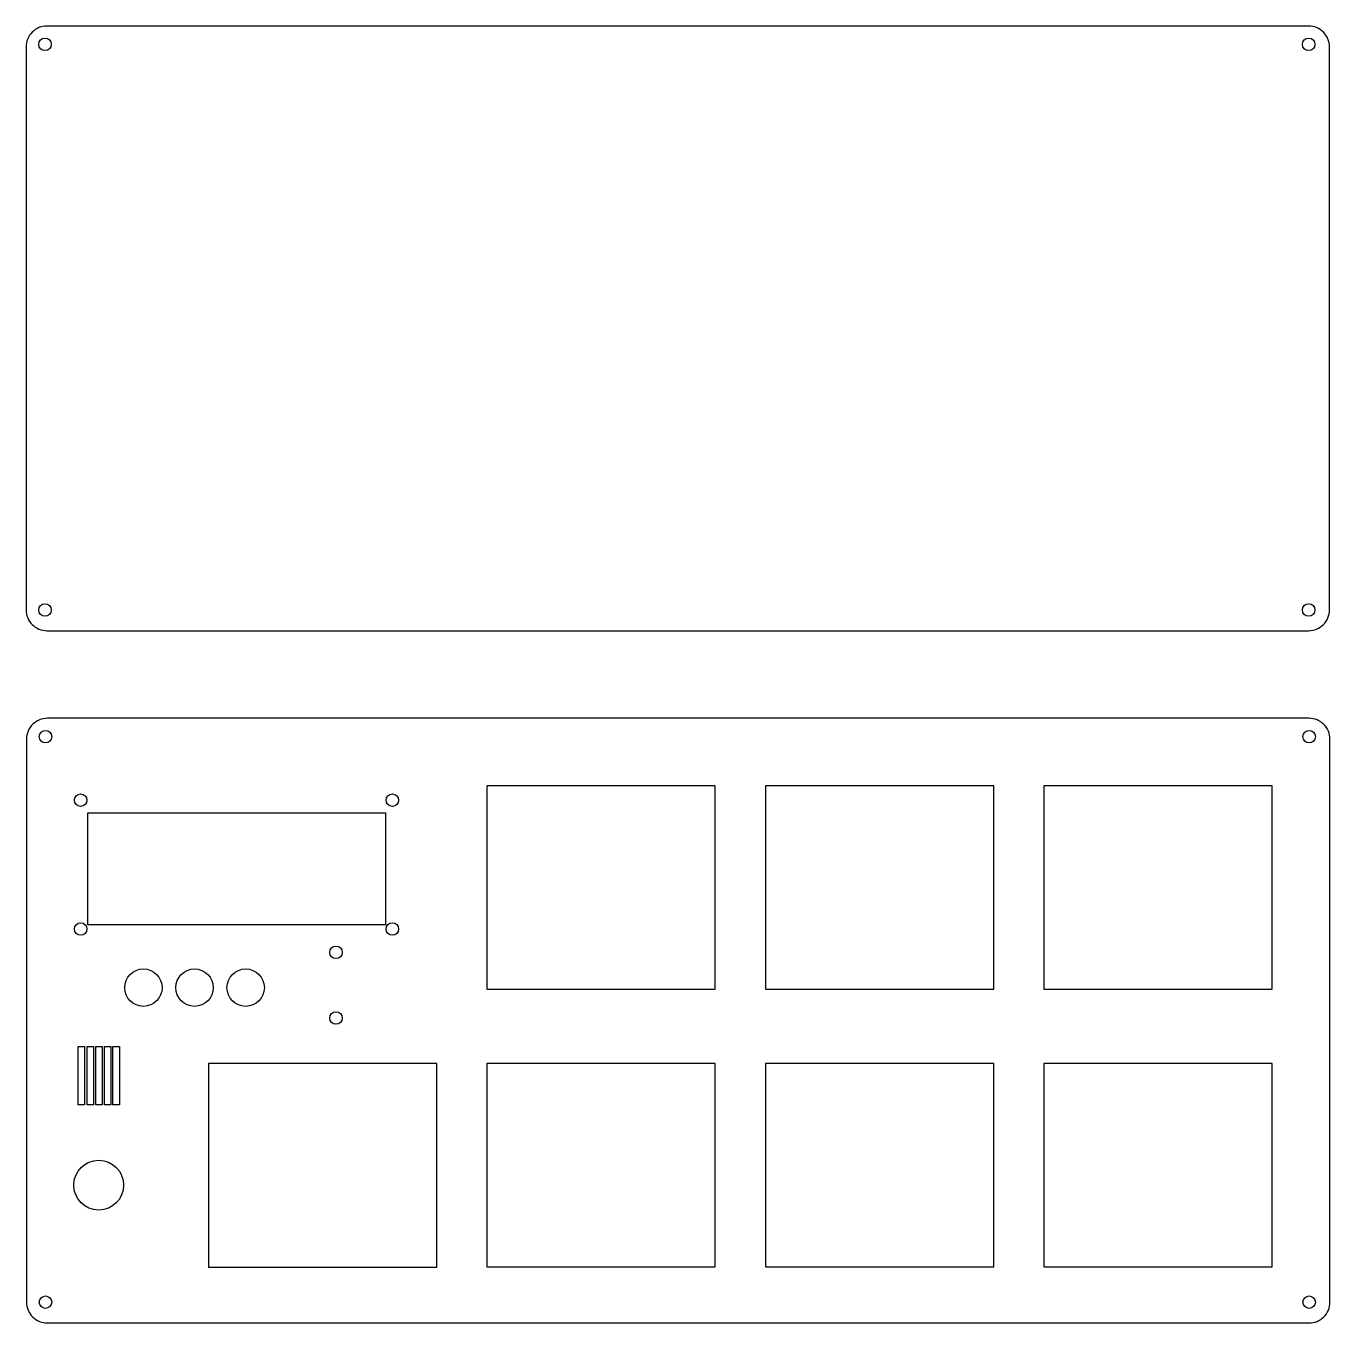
# Model space of a CAD drawing. Header units: millimetres. Extents: x 16 to 330, y 11 to 323.
import ezdxf

# ---------------------------------------------------------------- set-up
doc = ezdxf.new("R2010")
doc.units = ezdxf.units.MM

msp = doc.modelspace()

# ---------------------------------------------------------------- linework, layer by layer
for points in [[(21.41, 177.36), (325.19, 177.36, 0.414214), (330.19, 182.36), (330.19, 317.92, 0.414214), (325.19, 322.92), (21.41, 322.92, 0.414214), (16.41, 317.92), (16.41, 182.36, 0.414214)], [(21.52, 10.71), (325.3, 10.71, 0.414214), (330.3, 15.71), (330.3, 151.27, 0.414214), (325.3, 156.27), (21.52, 156.27, 0.414214), (16.52, 151.27), (16.52, 15.71, 0.414214)]]:
    msp.add_lwpolyline(points, format="xyb", close=True)
for points in [[(127.33, 91.05), (182.33, 91.05), (182.33, 140.05), (127.33, 140.05)], [(194.39, 91.04), (249.39, 91.04), (249.39, 140.04), (194.39, 140.04)], [(261.39, 91.04), (316.39, 91.04), (316.39, 140.04), (261.39, 140.04)], [(31.28, 133.49), (102.91, 133.49), (102.91, 106.56), (31.28, 106.56)], [(28.92, 77.25), (30.48, 77.25), (30.48, 63.19), (28.92, 63.19)], [(31.1, 77.25), (32.66, 77.25), (32.66, 63.19), (31.1, 63.19)], [(33.18, 77.25), (34.74, 77.25), (34.74, 63.19), (33.18, 63.19)], [(35.26, 77.25), (36.81, 77.25), (36.81, 63.19), (35.26, 63.19)], [(37.33, 77.25), (38.89, 77.25), (38.89, 63.19), (37.33, 63.19)], [(60.29, 24.17), (115.29, 24.17), (115.29, 73.17), (60.29, 73.17)], [(127.33, 24.2), (182.33, 24.2), (182.33, 73.2), (127.33, 73.2)], [(194.39, 24.2), (249.39, 24.2), (249.39, 73.2), (194.39, 73.2)], [(261.39, 24.2), (316.39, 24.2), (316.39, 73.2), (261.39, 73.2)]]:
    msp.add_lwpolyline(points, close=True)
for centre, radius in [((20.96, 318.51), 1.5), ((325.19, 318.51), 1.5), ((20.96, 182.36), 1.5), ((325.19, 182.36), 1.5), ((21.07, 151.86), 1.5), ((325.3, 151.86), 1.5), ((29.54, 136.55), 1.5), ((104.59, 136.55), 1.5), ((29.54, 105.53), 1.5), ((104.59, 105.54), 1.5), ((91.01, 99.92), 1.5), ((44.66, 91.43), 4.5), ((56.96, 91.43), 4.5), ((69.27, 91.43), 4.5), ((91.01, 84.12), 1.5), ((33.89, 43.89), 6), ((21.07, 15.71), 1.5), ((325.3, 15.71), 1.5)]:
    msp.add_circle(centre, radius)

doc.saveas('drawing.dxf')
